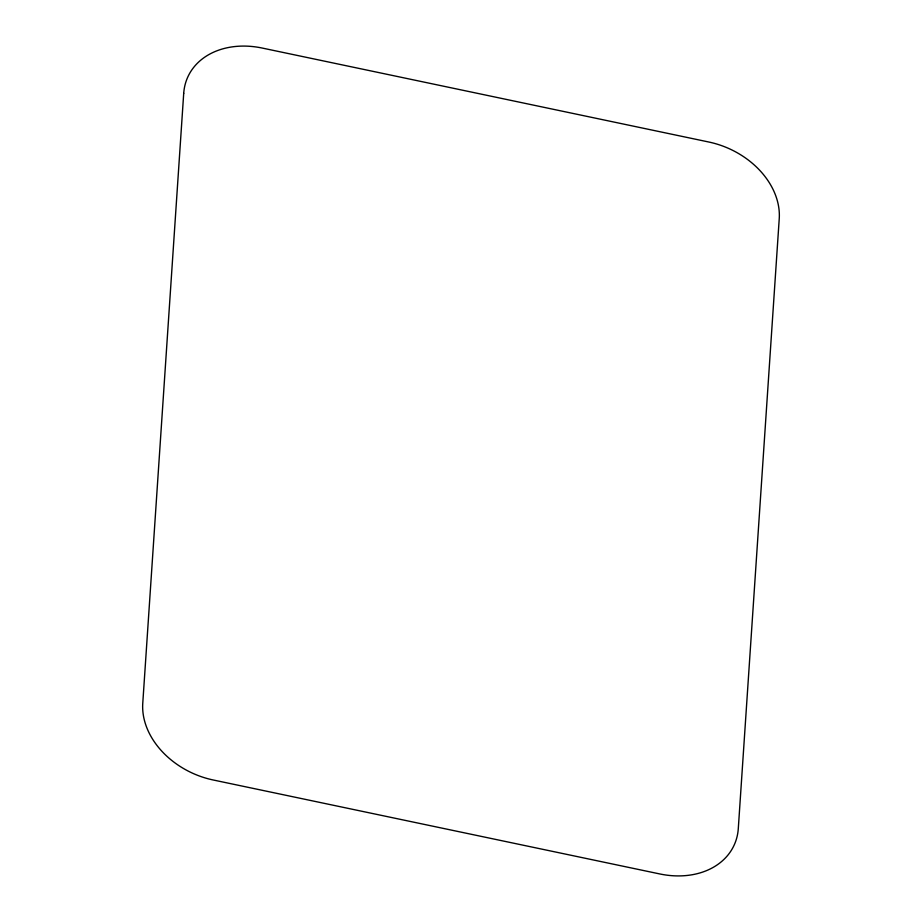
<?xml version="1.0" encoding="UTF-8"?>
<svg xmlns="http://www.w3.org/2000/svg" width="922" height="922" viewBox="0 0 922 922"><rect width="100%" height="100%" fill="white"/><g stroke="black" fill="none" stroke-linecap="round" stroke-linejoin="round"><path stroke-width="1.38" d="M183.709 93.387L142.76 703.313A77.31 59.561 24.5 0 0 213.109 779.966L659.76 873.941A77.31 59.561 24.5 0 0 738.292 828.613L779.24 218.687A77.31 59.561 24.5 0 0 708.891 142.034L262.24 48.059A77.31 59.561 24.5 0 0 183.709 93.387"/></g></svg>
